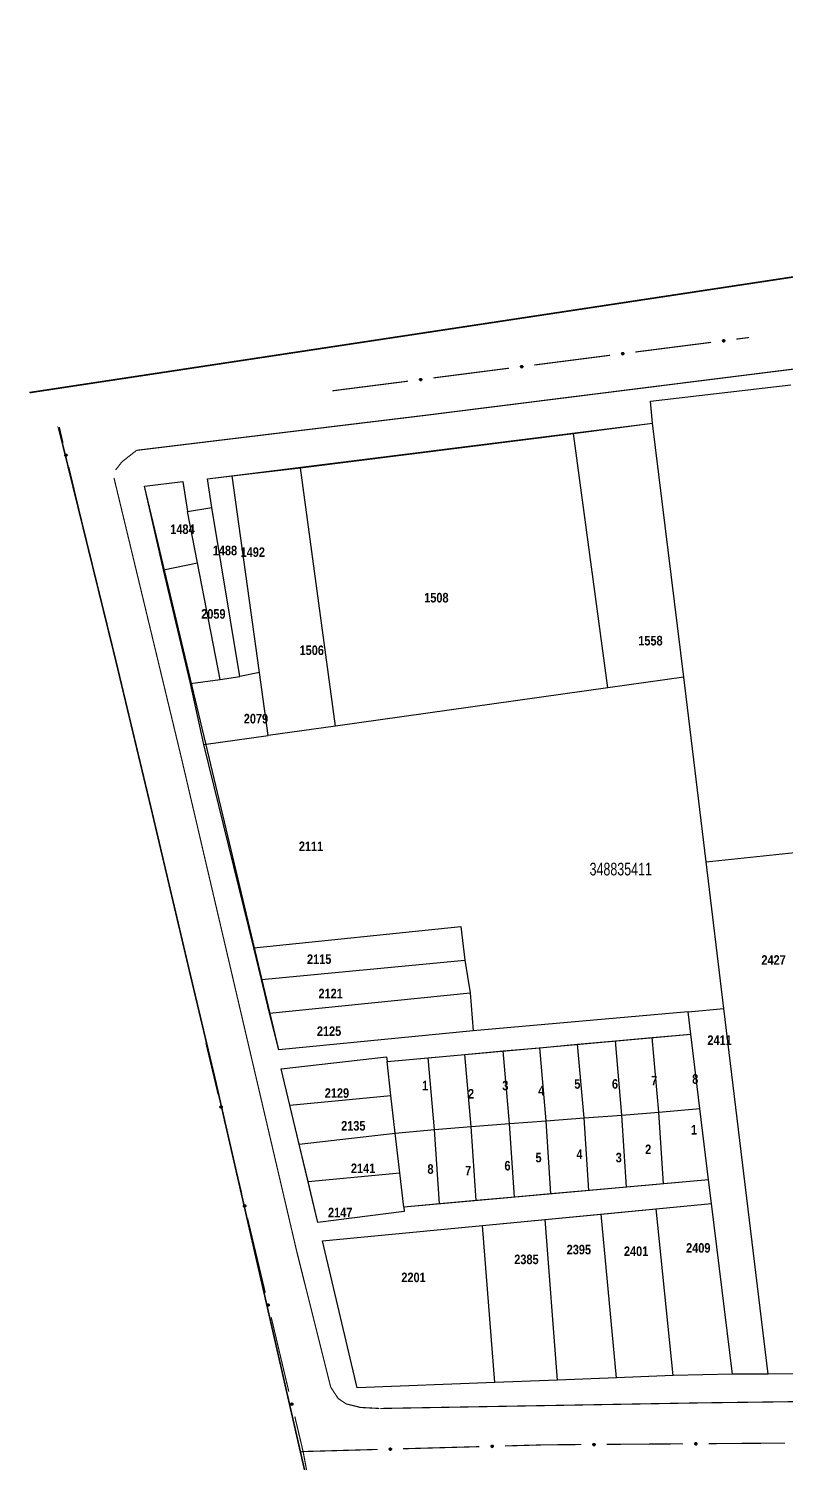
# Model space of a CAD drawing. Extents: x 201676 to 203188, y 4837754 to 4839005.
# Drawn here: x 201676.4 to 201795.4, y 4838773.1 to 4838998.5 of the extents above; entities that cross this region are included whole.
import ezdxf
from ezdxf.enums import TextEntityAlignment as Align

# ---------------------------------------------------------------- set-up
doc = ezdxf.new("R2010")
doc.units = 0
doc.header["$LTSCALE"] = 1.5
doc.header["$MEASUREMENT"] = 0
for name, color, linetype in [('CD-MALHA-LOTES', 40, 'CONTINUOUS'), ('CD_TXT_QUADRA', 7, 'CONTINUOUS'), ('LM-LIM-SETOR-FISCAL', 7, 'CONTINUOUS'), ('RU-QUADRAS', 210, 'CONTINUOUS'), ('SV-EIXO-RUA-PAV', 20, 'CONTINUOUS'), ('SV-RUA-PAVIM-S-GUIA-C-GUIA', 7, 'CONTINUOUS'), ('Th_NmrPort', 7, 'CONTINUOUS')]:
    doc.layers.add(name, color=color, linetype=linetype)
doc.styles.add('ARIAL', font='ARIAL.TTF')
doc.styles.get("Standard").update_dxf_attribs({"font": 'swisscbo.ttf'})
doc.linetypes.add('Limite', pattern='A,20,-3,[130,ltypeshp.shx,S=6.35,R=0,X=0,Y=0],-3,20', length=46)

msp = doc.modelspace()

# ---------------------------------------------------------------- linework, layer by layer
at = {"layer": 'CD-MALHA-LOTES', "linetype": 'Continuous', "flags": 128}
for points in [[(201774.03, 4838940.01), (201796.09, 4838942.58)], [(201774.37, 4838936.53), (201774.03, 4838940.01)], [(201719.06, 4838929.53), (201761.95, 4838934.91)], [(201761.95, 4838934.91), (201774.37, 4838936.53)], [(201767.31, 4838894.94), (201761.95, 4838934.91)], [(201779.25, 4838896.62), (201774.37, 4838936.53)], [(201704.46, 4838927.82), (201708.34, 4838928.27)], [(201708.34, 4838928.27), (201719.06, 4838929.53)], [(201712.62, 4838897.34), (201708.34, 4838928.27)], [(201724.54, 4838888.93), (201719.06, 4838929.53)], [(201694.53, 4838926.66), (201700.55, 4838927.37)], [(201697.52, 4838913.48), (201694.53, 4838926.66)], [(201700.55, 4838927.37), (201701.32, 4838922.65)], [(201705.11, 4838923.28), (201704.46, 4838927.82)], [(201701.32, 4838922.65), (201705.11, 4838923.28)], [(201702.88, 4838914.61), (201701.32, 4838922.65)], [(201709.54, 4838896.72), (201705.11, 4838923.28)], [(201697.52, 4838913.48), (201702.88, 4838914.61)], [(201706.43, 4838896.25), (201702.88, 4838914.61)], [(201701.79, 4838895.61), (201697.52, 4838913.48)], [(201706.43, 4838896.25), (201709.54, 4838896.72)], [(201712.62, 4838897.34), (201709.54, 4838896.72)], [(201713.99, 4838887.45), (201712.62, 4838897.34)], [(201779.25, 4838896.62), (201767.31, 4838894.94)], [(201782.79, 4838867.59), (201779.25, 4838896.62)], [(201701.79, 4838895.61), (201706.43, 4838896.25)], [(201703.85, 4838886.03), (201701.79, 4838895.61)], [(201767.31, 4838894.94), (201724.54, 4838888.93)], [(201724.54, 4838888.93), (201713.99, 4838887.45)], [(201703.85, 4838886.03), (201713.99, 4838887.45)], [(201711.71, 4838854.11), (201703.85, 4838886.03)], [(201782.79, 4838867.59), (201798.68, 4838869.28)], [(201785.58, 4838844.58), (201782.79, 4838867.59)], [(201711.71, 4838854.11), (201744.25, 4838857.45)], [(201744.25, 4838857.45), (201744.86, 4838852.13)], [(201712.94, 4838849.12), (201711.71, 4838854.11)], [(201712.94, 4838849.12), (201744.86, 4838852.13)], [(201744.86, 4838852.13), (201745.7, 4838847.02)], [(201714.2, 4838843.81), (201712.94, 4838849.12)], [(201714.2, 4838843.81), (201745.7, 4838847.02)], [(201745.7, 4838847.02), (201746.18, 4838841.04)], [(201715.67, 4838838.05), (201714.2, 4838843.81)], [(201779.95, 4838844.05), (201746.18, 4838841.04)], [(201779.95, 4838844.05), (201785.58, 4838844.58)], [(201780.37, 4838840.54), (201779.95, 4838844.05)], [(201792.53, 4838787.11), (201785.58, 4838844.58)], [(201746.18, 4838841.04), (201715.67, 4838838.05)], [(201774.32, 4838839.99), (201780.37, 4838840.54)], [(201781.8, 4838828.83), (201780.37, 4838840.54)], [(201750.9, 4838837.88), (201756.64, 4838838.4)], [(201756.64, 4838838.4), (201762.59, 4838838.94)], [(201757.64, 4838826.9), (201756.64, 4838838.4)], [(201762.59, 4838838.94), (201768.52, 4838839.47)], [(201763.6, 4838827.36), (201762.59, 4838838.94)], [(201768.52, 4838839.47), (201774.32, 4838839.99)], [(201769.53, 4838827.81), (201768.52, 4838839.47)], [(201775.34, 4838828.25), (201774.32, 4838839.99)], [(201716.04, 4838835.1), (201732.56, 4838836.96)], [(201732.56, 4838836.96), (201732.65, 4838836.24)], [(201732.65, 4838836.24), (201739.13, 4838836.82)], [(201733.27, 4838830.87), (201732.65, 4838836.24)], [(201739.13, 4838836.82), (201744.89, 4838837.34)], [(201740.11, 4838825.56), (201739.13, 4838836.82)], [(201744.89, 4838837.34), (201750.9, 4838837.88)], [(201745.88, 4838826), (201744.89, 4838837.34)], [(201751.9, 4838826.46), (201750.9, 4838837.88)], [(201717.4, 4838829.38), (201716.04, 4838835.1)], [(201717.4, 4838829.38), (201733.27, 4838830.87)], [(201718.86, 4838823.26), (201717.4, 4838829.38)], [(201733.95, 4838824.95), (201733.27, 4838830.87)], [(201751.9, 4838826.46), (201757.64, 4838826.9)], [(201757.64, 4838826.9), (201763.6, 4838827.36)], [(201758.39, 4838815.41), (201757.64, 4838826.9)], [(201763.6, 4838827.36), (201769.53, 4838827.81)], [(201764.34, 4838815.94), (201763.6, 4838827.36)], [(201769.53, 4838827.81), (201775.34, 4838828.25)], [(201770.28, 4838816.47), (201769.53, 4838827.81)], [(201775.34, 4838828.25), (201781.8, 4838828.83)], [(201776.08, 4838816.98), (201775.34, 4838828.25)], [(201783.17, 4838817.62), (201781.8, 4838828.83)], [(201718.86, 4838823.26), (201733.95, 4838824.95)], [(201733.95, 4838824.95), (201740.11, 4838825.56)], [(201734.67, 4838818.71), (201733.95, 4838824.95)], [(201740.11, 4838825.56), (201745.88, 4838826)], [(201740.87, 4838813.84), (201740.11, 4838825.56)], [(201745.88, 4838826), (201751.9, 4838826.46)], [(201746.64, 4838814.36), (201745.88, 4838826)], [(201752.66, 4838814.89), (201751.9, 4838826.46)], [(201720.26, 4838817.39), (201718.86, 4838823.26)], [(201720.26, 4838817.39), (201734.67, 4838818.71)], [(201735.28, 4838813.35), (201734.67, 4838818.71)], [(201721.79, 4838810.93), (201720.26, 4838817.39)], [(201758.39, 4838815.41), (201752.66, 4838814.89)], [(201764.34, 4838815.94), (201758.39, 4838815.41)], [(201770.28, 4838816.47), (201764.34, 4838815.94)], [(201776.08, 4838816.98), (201770.28, 4838816.47)], [(201783.17, 4838817.62), (201776.08, 4838816.98)], [(201783.62, 4838813.92), (201783.17, 4838817.62)], [(201740.87, 4838813.84), (201735.28, 4838813.35)], [(201735.28, 4838813.35), (201735.36, 4838812.65)], [(201746.64, 4838814.36), (201740.87, 4838813.84)], [(201752.66, 4838814.89), (201746.64, 4838814.36)], [(201774.93, 4838813.09), (201783.62, 4838813.92)], [(201786.9, 4838787.07), (201783.62, 4838813.92)], [(201735.36, 4838812.65), (201721.79, 4838810.93)], [(201747.67, 4838810.47), (201757.47, 4838811.41)], [(201757.47, 4838811.41), (201766.31, 4838812.26)], [(201759.41, 4838786.17), (201757.47, 4838811.41)], [(201766.31, 4838812.26), (201774.93, 4838813.09)], [(201768.71, 4838786.53), (201766.31, 4838812.26)], [(201777.61, 4838786.88), (201774.93, 4838813.09)], [(201722.49, 4838808.02), (201747.67, 4838810.47)], [(201749.56, 4838785.79), (201747.67, 4838810.47)], [(201727.98, 4838784.95), (201722.49, 4838808.02)], [(201759.41, 4838786.17), (201749.56, 4838785.79)], [(201768.71, 4838786.53), (201759.41, 4838786.17)], [(201777.61, 4838786.88), (201768.71, 4838786.53)], [(201786.9, 4838787.07), (201777.61, 4838786.88)], [(201792.53, 4838787.11), (201786.9, 4838787.07)], [(201808.39, 4838787.24), (201792.53, 4838787.11)], [(201749.56, 4838785.79), (201727.98, 4838784.95)]]:
    msp.add_lwpolyline(points, dxfattribs=at)
at = {"layer": 'LM-LIM-SETOR-FISCAL', "linetype": 'Limite', "ltscale": 0.1}
msp.add_lwpolyline([(202318.07, 4838998.42, 0.25, 0.25, 0), (202068.75, 4838992.29, 0.25, 0.25, 0), (201844.6, 4838966.82, 0.25, 0.25, 0), (201676.49, 4838941.35, 0, 0, 0), (201681.03, 4838935.91, 0.25, 0.25, 0), (201689.97, 4838899.54, 0.25, 0.25, 0), (201695.64, 4838875.82, 0.25, 0.25, 0), (201701.83, 4838849.53, 0.25, 0.25, 0), (201705.72, 4838833.17, 0.25, 0.25, 0), (201725.64, 4838746.02, 0.25, 0.25, 0), (201739.56, 4838683.09, 0.25, 0.25, 0), (201748.1, 4838649.87, 0.25, 0.25, 0), (201789.28, 4838468.11, 0.25, 0.25, 0)], format="xyseb", dxfattribs=at)
at = {"layer": 'RU-QUADRAS', "linetype": 'Continuous'}
msp.add_lwpolyline([(201808.39, 4838787.24), (201792.53, 4838787.11), (201786.9, 4838787.07), (201777.61, 4838786.88), (201768.71, 4838786.53), (201759.41, 4838786.17), (201749.56, 4838785.79), (201727.98, 4838784.95), (201722.49, 4838808.02), (201747.67, 4838810.47), (201783.62, 4838813.92), (201783.17, 4838817.62), (201735.28, 4838813.35), (201735.36, 4838812.65), (201721.79, 4838810.93), (201716.04, 4838835.1), (201732.56, 4838836.96), (201732.65, 4838836.24), (201780.37, 4838840.54), (201779.95, 4838844.05), (201746.18, 4838841.04), (201715.67, 4838838.05), (201694.53, 4838926.66), (201700.55, 4838927.37), (201701.32, 4838922.65), (201705.11, 4838923.28), (201704.46, 4838927.82), (201774.37, 4838936.53), (201774.03, 4838940.01), (201796.09, 4838942.58)], dxfattribs=at)
at = {"layer": 'SV-EIXO-RUA-PAV', "const_width": 0.18}
for points in [[(201771.66, 4838947.73), (201783.56, 4838949.25)], [(201787.53, 4838949.76), (201789.51, 4838950.01)], [(201789.51, 4838950.01), (201789.53, 4838950.02)], [(201755.79, 4838945.69), (201767.69, 4838947.22)], [(201739.92, 4838943.66), (201751.82, 4838945.19)], [(201724.05, 4838941.63), (201735.95, 4838943.15)], [(201681.29, 4838935.41), (201681.17, 4838935.93)], [(201681.75, 4838933.47), (201681.29, 4838935.41)], [(201685.46, 4838917.9), (201682.68, 4838929.58)], [(201704.27, 4838838.81), (201704.19, 4838839.18)], [(201706.12, 4838831.03), (201704.27, 4838838.81)], [(201709.83, 4838815.47), (201707.05, 4838827.14)], [(201713.53, 4838799.9), (201710.75, 4838811.57)], [(201717.23, 4838784.33), (201714.46, 4838796.01)], [(201719.47, 4838774.93), (201718.16, 4838780.44)], [(201719.18, 4838774.91), (201719.47, 4838774.93)], [(201719.47, 4838774.93), (201731.17, 4838775.26)], [(201719.53, 4838774.6), (201719.47, 4838774.93)], [(201735.17, 4838775.37), (201747.17, 4838775.7)], [(201751.16, 4838775.81), (201756.16, 4838775.95)], [(201756.16, 4838775.95), (201757.11, 4838775.98)], [(201757.11, 4838775.98), (201763.16, 4838776.03)], [(201767.16, 4838776.06), (201779.16, 4838776.14)], [(201783.16, 4838776.17), (201795.16, 4838776.26)], [(201720.63, 4838768.7), (201719.53, 4838774.6)]]:
    msp.add_lwpolyline(points, dxfattribs=at)
at = {"layer": 'SV-EIXO-RUA-PAV'}
for points in [[(201785.39, 4838949.6), (201785.42, 4838949.64), (201785.45, 4838949.66), (201785.49, 4838949.68), (201785.52, 4838949.68), (201785.56, 4838949.69), (201785.59, 4838949.68), (201785.63, 4838949.66), (201785.67, 4838949.63), (201785.7, 4838949.6), (201785.71, 4838949.57), (201785.72, 4838949.53), (201785.72, 4838949.5), (201785.71, 4838949.46), (201785.7, 4838949.42), (201785.67, 4838949.38), (201785.63, 4838949.35), (201785.6, 4838949.34), (201785.56, 4838949.33), (201785.53, 4838949.33), (201785.49, 4838949.34), (201785.45, 4838949.35), (201785.42, 4838949.39), (201785.39, 4838949.42), (201785.38, 4838949.45), (201785.37, 4838949.49), (201785.37, 4838949.52), (201785.37, 4838949.56), (201785.39, 4838949.6)], [(201769.52, 4838947.56), (201769.55, 4838947.6), (201769.58, 4838947.63), (201769.62, 4838947.65), (201769.65, 4838947.65), (201769.69, 4838947.65), (201769.72, 4838947.65), (201769.76, 4838947.63), (201769.8, 4838947.6), (201769.82, 4838947.57), (201769.84, 4838947.53), (201769.85, 4838947.5), (201769.85, 4838947.46), (201769.84, 4838947.43), (201769.83, 4838947.39), (201769.8, 4838947.35), (201769.76, 4838947.32), (201769.73, 4838947.31), (201769.69, 4838947.3), (201769.66, 4838947.3), (201769.62, 4838947.31), (201769.58, 4838947.32), (201769.55, 4838947.35), (201769.52, 4838947.38), (201769.5, 4838947.42), (201769.5, 4838947.45), (201769.5, 4838947.49), (201769.5, 4838947.52), (201769.52, 4838947.56)], [(201753.65, 4838945.53), (201753.68, 4838945.57), (201753.71, 4838945.6), (201753.75, 4838945.61), (201753.78, 4838945.62), (201753.81, 4838945.62), (201753.85, 4838945.61), (201753.89, 4838945.6), (201753.93, 4838945.57), (201753.95, 4838945.53), (201753.97, 4838945.5), (201753.98, 4838945.46), (201753.98, 4838945.43), (201753.97, 4838945.39), (201753.96, 4838945.35), (201753.93, 4838945.32), (201753.89, 4838945.29), (201753.86, 4838945.28), (201753.82, 4838945.27), (201753.79, 4838945.27), (201753.75, 4838945.27), (201753.71, 4838945.29), (201753.68, 4838945.32), (201753.65, 4838945.35), (201753.63, 4838945.39), (201753.63, 4838945.42), (201753.63, 4838945.46), (201753.63, 4838945.49), (201753.65, 4838945.53)], [(201737.78, 4838943.5), (201737.81, 4838943.54), (201737.84, 4838943.56), (201737.88, 4838943.58), (201737.91, 4838943.59), (201737.94, 4838943.59), (201737.98, 4838943.58), (201738.02, 4838943.56), (201738.06, 4838943.54), (201738.08, 4838943.5), (201738.1, 4838943.47), (201738.11, 4838943.43), (201738.11, 4838943.4), (201738.1, 4838943.36), (201738.09, 4838943.32), (201738.06, 4838943.28), (201738.02, 4838943.26), (201737.99, 4838943.24), (201737.95, 4838943.24), (201737.92, 4838943.23), (201737.88, 4838943.24), (201737.84, 4838943.26), (201737.81, 4838943.29), (201737.78, 4838943.32), (201737.76, 4838943.35), (201737.76, 4838943.39), (201737.76, 4838943.42), (201737.76, 4838943.46), (201737.78, 4838943.5)], [(201682.14, 4838931.36), (201682.1, 4838931.38), (201682.07, 4838931.41), (201682.05, 4838931.44), (201682.04, 4838931.48), (201682.04, 4838931.51), (201682.04, 4838931.55), (201682.05, 4838931.59), (201682.08, 4838931.63), (201682.11, 4838931.66), (201682.14, 4838931.68), (201682.17, 4838931.69), (201682.21, 4838931.7), (201682.24, 4838931.69), (201682.29, 4838931.68), (201682.33, 4838931.65), (201682.36, 4838931.62), (201682.37, 4838931.59), (201682.39, 4838931.56), (201682.39, 4838931.52), (201682.39, 4838931.49), (201682.38, 4838931.45), (201682.35, 4838931.4), (201682.32, 4838931.37), (201682.29, 4838931.36), (201682.25, 4838931.35), (201682.22, 4838931.34), (201682.18, 4838931.34), (201682.14, 4838931.36)], [(201706.51, 4838828.92), (201706.47, 4838828.95), (201706.44, 4838828.98), (201706.42, 4838829.01), (201706.41, 4838829.04), (201706.41, 4838829.08), (201706.41, 4838829.11), (201706.42, 4838829.15), (201706.45, 4838829.19), (201706.48, 4838829.22), (201706.51, 4838829.24), (201706.54, 4838829.26), (201706.58, 4838829.26), (201706.61, 4838829.26), (201706.65, 4838829.24), (201706.7, 4838829.22), (201706.73, 4838829.19), (201706.74, 4838829.16), (201706.76, 4838829.12), (201706.76, 4838829.09), (201706.76, 4838829.05), (201706.75, 4838829.01), (201706.72, 4838828.97), (201706.69, 4838828.94), (201706.66, 4838828.92), (201706.62, 4838828.91), (201706.59, 4838828.91), (201706.55, 4838828.91), (201706.51, 4838828.92)], [(201710.22, 4838813.35), (201710.17, 4838813.38), (201710.14, 4838813.41), (201710.12, 4838813.44), (201710.11, 4838813.48), (201710.11, 4838813.51), (201710.11, 4838813.55), (201710.12, 4838813.59), (201710.15, 4838813.63), (201710.18, 4838813.66), (201710.21, 4838813.68), (201710.25, 4838813.69), (201710.28, 4838813.69), (201710.32, 4838813.69), (201710.36, 4838813.68), (201710.4, 4838813.65), (201710.43, 4838813.62), (201710.45, 4838813.59), (201710.46, 4838813.56), (201710.46, 4838813.52), (201710.46, 4838813.49), (201710.45, 4838813.44), (201710.42, 4838813.4), (201710.39, 4838813.37), (201710.36, 4838813.36), (201710.33, 4838813.35), (201710.29, 4838813.34), (201710.26, 4838813.34), (201710.22, 4838813.35)], [(201713.92, 4838797.79), (201713.88, 4838797.81), (201713.85, 4838797.84), (201713.83, 4838797.88), (201713.82, 4838797.91), (201713.81, 4838797.94), (201713.82, 4838797.98), (201713.83, 4838798.02), (201713.85, 4838798.06), (201713.88, 4838798.09), (201713.92, 4838798.11), (201713.95, 4838798.12), (201713.98, 4838798.13), (201714.02, 4838798.12), (201714.06, 4838798.11), (201714.1, 4838798.09), (201714.13, 4838798.06), (201714.15, 4838798.03), (201714.16, 4838797.99), (201714.17, 4838797.96), (201714.16, 4838797.92), (201714.15, 4838797.88), (201714.13, 4838797.84), (201714.1, 4838797.81), (201714.06, 4838797.79), (201714.03, 4838797.78), (201714, 4838797.77), (201713.96, 4838797.77), (201713.92, 4838797.79)], [(201717.62, 4838782.22), (201717.58, 4838782.25), (201717.55, 4838782.28), (201717.53, 4838782.31), (201717.52, 4838782.34), (201717.52, 4838782.38), (201717.52, 4838782.42), (201717.53, 4838782.46), (201717.55, 4838782.5), (201717.59, 4838782.53), (201717.62, 4838782.55), (201717.65, 4838782.56), (201717.69, 4838782.56), (201717.72, 4838782.56), (201717.76, 4838782.55), (201717.81, 4838782.52), (201717.84, 4838782.49), (201717.85, 4838782.46), (201717.86, 4838782.43), (201717.87, 4838782.39), (201717.87, 4838782.35), (201717.85, 4838782.31), (201717.83, 4838782.27), (201717.8, 4838782.24), (201717.77, 4838782.22), (201717.73, 4838782.21), (201717.7, 4838782.21), (201717.66, 4838782.21), (201717.62, 4838782.22)], [(201733.03, 4838775.42), (201733.06, 4838775.45), (201733.09, 4838775.48), (201733.13, 4838775.49), (201733.16, 4838775.49), (201733.2, 4838775.49), (201733.23, 4838775.48), (201733.27, 4838775.46), (201733.31, 4838775.43), (201733.33, 4838775.39), (201733.34, 4838775.36), (201733.35, 4838775.32), (201733.34, 4838775.29), (201733.33, 4838775.25), (201733.31, 4838775.21), (201733.28, 4838775.18), (201733.24, 4838775.15), (201733.21, 4838775.14), (201733.17, 4838775.14), (201733.14, 4838775.14), (201733.1, 4838775.15), (201733.07, 4838775.17), (201733.03, 4838775.21), (201733.01, 4838775.24), (201733, 4838775.28), (201732.99, 4838775.31), (201732.99, 4838775.35), (201733, 4838775.38), (201733.03, 4838775.42)], [(201749.02, 4838775.86), (201749.05, 4838775.9), (201749.09, 4838775.92), (201749.12, 4838775.94), (201749.16, 4838775.94), (201749.19, 4838775.94), (201749.23, 4838775.93), (201749.26, 4838775.91), (201749.3, 4838775.87), (201749.32, 4838775.84), (201749.34, 4838775.8), (201749.34, 4838775.77), (201749.34, 4838775.73), (201749.33, 4838775.7), (201749.31, 4838775.66), (201749.27, 4838775.62), (201749.24, 4838775.6), (201749.2, 4838775.59), (201749.17, 4838775.59), (201749.13, 4838775.59), (201749.1, 4838775.6), (201749.06, 4838775.62), (201749.02, 4838775.65), (201749, 4838775.69), (201748.99, 4838775.72), (201748.99, 4838775.76), (201748.99, 4838775.79), (201749, 4838775.83), (201749.02, 4838775.86)], [(201765.02, 4838776.15), (201765.05, 4838776.18), (201765.09, 4838776.21), (201765.12, 4838776.22), (201765.16, 4838776.22), (201765.19, 4838776.22), (201765.23, 4838776.21), (201765.26, 4838776.19), (201765.3, 4838776.15), (201765.32, 4838776.11), (201765.33, 4838776.08), (201765.34, 4838776.04), (201765.33, 4838776.01), (201765.32, 4838775.97), (201765.3, 4838775.94), (201765.27, 4838775.9), (201765.23, 4838775.88), (201765.2, 4838775.87), (201765.16, 4838775.87), (201765.12, 4838775.87), (201765.09, 4838775.88), (201765.05, 4838775.9), (201765.02, 4838775.94), (201765, 4838775.97), (201764.99, 4838776.01), (201764.98, 4838776.04), (201764.99, 4838776.08), (201765, 4838776.11), (201765.02, 4838776.15)], [(201781.02, 4838776.27), (201781.05, 4838776.3), (201781.09, 4838776.33), (201781.12, 4838776.34), (201781.16, 4838776.34), (201781.19, 4838776.34), (201781.23, 4838776.33), (201781.26, 4838776.31), (201781.3, 4838776.27), (201781.32, 4838776.23), (201781.33, 4838776.2), (201781.34, 4838776.16), (201781.33, 4838776.13), (201781.32, 4838776.09), (201781.3, 4838776.06), (201781.27, 4838776.02), (201781.23, 4838776), (201781.2, 4838775.99), (201781.16, 4838775.99), (201781.12, 4838775.99), (201781.09, 4838776), (201781.05, 4838776.02), (201781.02, 4838776.06), (201781, 4838776.09), (201780.99, 4838776.13), (201780.98, 4838776.16), (201780.99, 4838776.2), (201780.99, 4838776.23), (201781.02, 4838776.27)]]:
    msp.add_lwpolyline(points, close=True, dxfattribs=at)
for points in [[(201785.37, 4838949.56), (201785.67, 4838949.63)], [(201785.37, 4838949.54), (201785.68, 4838949.62)], [(201785.37, 4838949.52), (201785.7, 4838949.6)], [(201785.37, 4838949.51), (201785.7, 4838949.58)], [(201785.37, 4838949.49), (201785.71, 4838949.57)], [(201785.37, 4838949.47), (201785.71, 4838949.54)], [(201785.38, 4838949.58), (201785.65, 4838949.65)], [(201785.38, 4838949.45), (201785.72, 4838949.53)], [(201785.39, 4838949.6), (201785.63, 4838949.66)], [(201785.39, 4838949.43), (201785.72, 4838949.51)], [(201785.39, 4838949.42), (201785.72, 4838949.5)], [(201785.41, 4838949.62), (201785.6, 4838949.67)], [(201785.41, 4838949.4), (201785.71, 4838949.48)], [(201785.42, 4838949.64), (201785.59, 4838949.68)], [(201785.42, 4838949.39), (201785.71, 4838949.46)], [(201785.44, 4838949.65), (201785.56, 4838949.68)], [(201785.44, 4838949.37), (201785.7, 4838949.44)], [(201785.45, 4838949.66), (201785.56, 4838949.69)], [(201785.45, 4838949.35), (201785.7, 4838949.42)], [(201785.48, 4838949.35), (201785.67, 4838949.4)], [(201785.49, 4838949.34), (201785.67, 4838949.38)], [(201785.52, 4838949.34), (201785.64, 4838949.37)], [(201785.53, 4838949.33), (201785.63, 4838949.35)], [(201769.5, 4838947.52), (201769.8, 4838947.6)], [(201769.5, 4838947.51), (201769.81, 4838947.58)], [(201769.5, 4838947.49), (201769.82, 4838947.57)], [(201769.5, 4838947.47), (201769.83, 4838947.55)], [(201769.5, 4838947.45), (201769.84, 4838947.53)], [(201769.5, 4838947.44), (201769.84, 4838947.51)], [(201769.5, 4838947.42), (201769.85, 4838947.5)], [(201769.51, 4838947.54), (201769.78, 4838947.61)], [(201769.52, 4838947.56), (201769.76, 4838947.63)], [(201769.52, 4838947.4), (201769.85, 4838947.48)], [(201769.52, 4838947.38), (201769.85, 4838947.46)], [(201769.54, 4838947.58), (201769.73, 4838947.64)], [(201769.54, 4838947.37), (201769.84, 4838947.44)], [(201769.55, 4838947.6), (201769.72, 4838947.65)], [(201769.55, 4838947.35), (201769.84, 4838947.43)], [(201769.57, 4838947.62), (201769.69, 4838947.65)], [(201769.57, 4838947.34), (201769.83, 4838947.41)], [(201769.58, 4838947.63), (201769.69, 4838947.65)], [(201769.58, 4838947.32), (201769.83, 4838947.39)], [(201769.61, 4838947.32), (201769.8, 4838947.37)], [(201769.62, 4838947.31), (201769.8, 4838947.35)], [(201769.65, 4838947.3), (201769.77, 4838947.33)], [(201769.66, 4838947.3), (201769.76, 4838947.32)], [(201753.63, 4838945.49), (201753.93, 4838945.57)], [(201753.63, 4838945.47), (201753.94, 4838945.55)], [(201753.63, 4838945.46), (201753.95, 4838945.53)], [(201753.63, 4838945.44), (201753.96, 4838945.52)], [(201753.63, 4838945.42), (201753.97, 4838945.5)], [(201753.63, 4838945.4), (201753.97, 4838945.48)], [(201753.63, 4838945.39), (201753.98, 4838945.46)], [(201753.64, 4838945.51), (201753.91, 4838945.58)], [(201753.65, 4838945.53), (201753.89, 4838945.6)], [(201753.65, 4838945.37), (201753.98, 4838945.45)], [(201753.65, 4838945.35), (201753.98, 4838945.43)], [(201753.66, 4838945.34), (201753.97, 4838945.41)], [(201753.67, 4838945.55), (201753.86, 4838945.6)], [(201753.68, 4838945.57), (201753.85, 4838945.61)], [(201753.68, 4838945.32), (201753.97, 4838945.39)], [(201753.7, 4838945.59), (201753.82, 4838945.61)], [(201753.7, 4838945.31), (201753.96, 4838945.37)], [(201753.71, 4838945.6), (201753.81, 4838945.62)], [(201753.71, 4838945.29), (201753.96, 4838945.35)], [(201753.74, 4838945.28), (201753.93, 4838945.33)], [(201753.75, 4838945.27), (201753.93, 4838945.32)], [(201753.77, 4838945.27), (201753.9, 4838945.3)], [(201753.79, 4838945.27), (201753.89, 4838945.29)], [(201737.76, 4838943.46), (201738.06, 4838943.54)], [(201737.76, 4838943.44), (201738.07, 4838943.52)], [(201737.76, 4838943.42), (201738.08, 4838943.5)], [(201737.76, 4838943.41), (201738.09, 4838943.48)], [(201737.76, 4838943.39), (201738.1, 4838943.47)], [(201737.76, 4838943.37), (201738.1, 4838943.45)], [(201737.76, 4838943.35), (201738.11, 4838943.43)], [(201737.77, 4838943.48), (201738.04, 4838943.55)], [(201737.77, 4838943.34), (201738.11, 4838943.41)], [(201737.78, 4838943.5), (201738.02, 4838943.56)], [(201737.78, 4838943.32), (201738.11, 4838943.4)], [(201737.79, 4838943.3), (201738.1, 4838943.38)], [(201737.8, 4838943.52), (201737.99, 4838943.57)], [(201737.81, 4838943.54), (201737.98, 4838943.58)], [(201737.81, 4838943.29), (201738.1, 4838943.36)], [(201737.83, 4838943.55), (201737.95, 4838943.58)], [(201737.83, 4838943.27), (201738.09, 4838943.34)], [(201737.84, 4838943.56), (201737.94, 4838943.59)], [(201737.84, 4838943.26), (201738.09, 4838943.32)], [(201737.87, 4838943.25), (201738.06, 4838943.3)], [(201737.88, 4838943.24), (201738.06, 4838943.28)], [(201737.9, 4838943.24), (201738.03, 4838943.27)], [(201737.92, 4838943.23), (201738.02, 4838943.26)], [(201682.1, 4838931.38), (201682.04, 4838931.55)], [(201682.08, 4838931.4), (201682.04, 4838931.52)], [(201682.07, 4838931.41), (201682.04, 4838931.51)], [(201682.14, 4838931.36), (201682.05, 4838931.59)], [(201682.12, 4838931.37), (201682.05, 4838931.56)], [(201682.16, 4838931.35), (201682.07, 4838931.61)], [(201682.18, 4838931.34), (201682.08, 4838931.63)], [(201682.2, 4838931.35), (201682.09, 4838931.64)], [(201682.22, 4838931.34), (201682.11, 4838931.66)], [(201682.24, 4838931.35), (201682.12, 4838931.66)], [(201682.25, 4838931.35), (201682.14, 4838931.68)], [(201682.27, 4838931.35), (201682.16, 4838931.68)], [(201682.29, 4838931.36), (201682.17, 4838931.69)], [(201682.3, 4838931.37), (201682.19, 4838931.69)], [(201682.32, 4838931.37), (201682.21, 4838931.7)], [(201682.34, 4838931.39), (201682.23, 4838931.69)], [(201682.35, 4838931.4), (201682.24, 4838931.69)], [(201682.36, 4838931.43), (201682.27, 4838931.68)], [(201682.38, 4838931.45), (201682.29, 4838931.68)], [(201682.38, 4838931.47), (201682.31, 4838931.66)], [(201682.39, 4838931.49), (201682.33, 4838931.65)], [(201682.39, 4838931.51), (201682.34, 4838931.63)], [(201682.39, 4838931.52), (201682.36, 4838931.62)], [(201706.47, 4838828.95), (201706.41, 4838829.11)], [(201706.45, 4838828.96), (201706.41, 4838829.09)], [(201706.44, 4838828.98), (201706.41, 4838829.08)], [(201706.51, 4838828.92), (201706.42, 4838829.15)], [(201706.49, 4838828.93), (201706.42, 4838829.12)], [(201706.53, 4838828.91), (201706.44, 4838829.17)], [(201706.55, 4838828.91), (201706.45, 4838829.19)], [(201706.57, 4838828.91), (201706.46, 4838829.2)], [(201706.59, 4838828.91), (201706.48, 4838829.22)], [(201706.6, 4838828.91), (201706.49, 4838829.23)], [(201706.62, 4838828.91), (201706.51, 4838829.24)], [(201706.64, 4838828.92), (201706.53, 4838829.25)], [(201706.66, 4838828.92), (201706.54, 4838829.26)], [(201706.67, 4838828.93), (201706.56, 4838829.25)], [(201706.69, 4838828.94), (201706.58, 4838829.26)], [(201706.71, 4838828.96), (201706.6, 4838829.25)], [(201706.72, 4838828.97), (201706.61, 4838829.26)], [(201706.73, 4838828.99), (201706.64, 4838829.25)], [(201706.75, 4838829.01), (201706.65, 4838829.24)], [(201706.75, 4838829.04), (201706.68, 4838829.22)], [(201706.76, 4838829.05), (201706.7, 4838829.22)], [(201706.76, 4838829.07), (201706.71, 4838829.2)], [(201706.76, 4838829.09), (201706.73, 4838829.19)], [(201710.17, 4838813.38), (201710.11, 4838813.55)], [(201710.16, 4838813.4), (201710.11, 4838813.52)], [(201710.14, 4838813.41), (201710.11, 4838813.51)], [(201710.22, 4838813.35), (201710.12, 4838813.59)], [(201710.19, 4838813.37), (201710.12, 4838813.56)], [(201710.24, 4838813.35), (201710.14, 4838813.6)], [(201710.26, 4838813.34), (201710.15, 4838813.63)], [(201710.27, 4838813.34), (201710.17, 4838813.64)], [(201710.29, 4838813.34), (201710.18, 4838813.66)], [(201710.31, 4838813.35), (201710.2, 4838813.66)], [(201710.33, 4838813.35), (201710.21, 4838813.68)], [(201710.34, 4838813.35), (201710.23, 4838813.68)], [(201710.36, 4838813.36), (201710.25, 4838813.69)], [(201710.38, 4838813.37), (201710.26, 4838813.69)], [(201710.39, 4838813.37), (201710.28, 4838813.69)], [(201710.41, 4838813.39), (201710.3, 4838813.69)], [(201710.42, 4838813.4), (201710.32, 4838813.69)], [(201710.43, 4838813.43), (201710.34, 4838813.68)], [(201710.45, 4838813.44), (201710.36, 4838813.68)], [(201710.45, 4838813.47), (201710.38, 4838813.66)], [(201710.46, 4838813.49), (201710.4, 4838813.65)], [(201710.46, 4838813.51), (201710.42, 4838813.63)], [(201710.46, 4838813.52), (201710.43, 4838813.62)], [(201713.85, 4838797.84), (201713.81, 4838797.94)], [(201713.9, 4838797.8), (201713.82, 4838797.99)], [(201713.88, 4838797.81), (201713.82, 4838797.98)], [(201713.86, 4838797.83), (201713.82, 4838797.95)], [(201713.92, 4838797.79), (201713.83, 4838798.02)], [(201713.94, 4838797.78), (201713.84, 4838798.04)], [(201713.96, 4838797.77), (201713.85, 4838798.06)], [(201713.98, 4838797.78), (201713.87, 4838798.07)], [(201714, 4838797.77), (201713.88, 4838798.09)], [(201714.01, 4838797.78), (201713.9, 4838798.1)], [(201714.03, 4838797.78), (201713.92, 4838798.11)], [(201714.05, 4838797.79), (201713.94, 4838798.12)], [(201714.06, 4838797.79), (201713.95, 4838798.12)], [(201714.08, 4838797.8), (201713.97, 4838798.12)], [(201714.1, 4838797.81), (201713.98, 4838798.13)], [(201714.11, 4838797.83), (201714, 4838798.12)], [(201714.13, 4838797.84), (201714.02, 4838798.12)], [(201714.14, 4838797.86), (201714.04, 4838798.12)], [(201714.15, 4838797.88), (201714.06, 4838798.11)], [(201714.15, 4838797.9), (201714.08, 4838798.09)], [(201714.16, 4838797.92), (201714.1, 4838798.09)], [(201714.16, 4838797.94), (201714.12, 4838798.07)], [(201714.17, 4838797.96), (201714.13, 4838798.06)], [(201717.58, 4838782.25), (201717.52, 4838782.42)], [(201717.56, 4838782.27), (201717.52, 4838782.39)], [(201717.55, 4838782.28), (201717.52, 4838782.38)], [(201717.62, 4838782.22), (201717.53, 4838782.46)], [(201717.6, 4838782.24), (201717.53, 4838782.43)], [(201717.64, 4838782.22), (201717.54, 4838782.47)], [(201717.66, 4838782.21), (201717.55, 4838782.5)], [(201717.68, 4838782.21), (201717.57, 4838782.51)], [(201717.7, 4838782.21), (201717.59, 4838782.53)], [(201717.71, 4838782.21), (201717.6, 4838782.53)], [(201717.73, 4838782.21), (201717.62, 4838782.55)], [(201717.75, 4838782.22), (201717.64, 4838782.55)], [(201717.77, 4838782.22), (201717.65, 4838782.56)], [(201717.78, 4838782.24), (201717.67, 4838782.56)], [(201717.8, 4838782.24), (201717.69, 4838782.56)], [(201717.81, 4838782.26), (201717.71, 4838782.56)], [(201717.83, 4838782.27), (201717.72, 4838782.56)], [(201717.84, 4838782.3), (201717.75, 4838782.55)], [(201717.85, 4838782.31), (201717.76, 4838782.55)], [(201717.86, 4838782.34), (201717.79, 4838782.53)], [(201717.87, 4838782.35), (201717.81, 4838782.52)], [(201717.87, 4838782.38), (201717.82, 4838782.5)], [(201717.87, 4838782.39), (201717.84, 4838782.49)], [(201732.99, 4838775.35), (201733.33, 4838775.39)], [(201732.99, 4838775.31), (201733.34, 4838775.36)], [(201733, 4838775.38), (201733.31, 4838775.43)], [(201733, 4838775.36), (201733.31, 4838775.41)], [(201733, 4838775.33), (201733.33, 4838775.37)], [(201733, 4838775.29), (201733.34, 4838775.33)], [(201733, 4838775.28), (201733.35, 4838775.32)], [(201733.01, 4838775.26), (201733.34, 4838775.3)], [(201733.01, 4838775.24), (201733.34, 4838775.29)], [(201733.02, 4838775.4), (201733.29, 4838775.44)], [(201733.02, 4838775.22), (201733.33, 4838775.27)], [(201733.03, 4838775.42), (201733.27, 4838775.46)], [(201733.03, 4838775.21), (201733.33, 4838775.25)], [(201733.04, 4838775.44), (201733.25, 4838775.47)], [(201733.05, 4838775.19), (201733.32, 4838775.23)], [(201733.06, 4838775.45), (201733.23, 4838775.48)], [(201733.07, 4838775.17), (201733.31, 4838775.21)], [(201733.08, 4838775.47), (201733.21, 4838775.48)], [(201733.09, 4838775.48), (201733.2, 4838775.49)], [(201733.09, 4838775.16), (201733.29, 4838775.19)], [(201733.1, 4838775.15), (201733.28, 4838775.18)], [(201733.12, 4838775.15), (201733.26, 4838775.16)], [(201733.14, 4838775.14), (201733.24, 4838775.15)], [(201748.99, 4838775.79), (201749.32, 4838775.84)], [(201748.99, 4838775.78), (201749.32, 4838775.82)], [(201748.99, 4838775.76), (201749.34, 4838775.8)], [(201748.99, 4838775.74), (201749.34, 4838775.78)], [(201748.99, 4838775.72), (201749.34, 4838775.77)], [(201749, 4838775.83), (201749.3, 4838775.87)], [(201749, 4838775.81), (201749.31, 4838775.86)], [(201749, 4838775.7), (201749.34, 4838775.75)], [(201749, 4838775.69), (201749.34, 4838775.73)], [(201749.01, 4838775.84), (201749.28, 4838775.89)], [(201749.02, 4838775.86), (201749.26, 4838775.91)], [(201749.02, 4838775.67), (201749.33, 4838775.71)], [(201749.02, 4838775.65), (201749.33, 4838775.7)], [(201749.04, 4838775.88), (201749.24, 4838775.92)], [(201749.05, 4838775.9), (201749.23, 4838775.93)], [(201749.05, 4838775.64), (201749.31, 4838775.68)], [(201749.06, 4838775.62), (201749.31, 4838775.66)], [(201749.07, 4838775.91), (201749.2, 4838775.93)], [(201749.08, 4838775.61), (201749.28, 4838775.64)], [(201749.09, 4838775.92), (201749.19, 4838775.94)], [(201749.1, 4838775.6), (201749.27, 4838775.62)], [(201749.12, 4838775.59), (201749.25, 4838775.61)], [(201749.13, 4838775.59), (201749.24, 4838775.6)], [(201764.98, 4838776.04), (201765.33, 4838776.08)], [(201764.99, 4838776.08), (201765.32, 4838776.11)], [(201764.99, 4838776.06), (201765.32, 4838776.1)], [(201764.99, 4838776.02), (201765.33, 4838776.06)], [(201764.99, 4838776.01), (201765.34, 4838776.04)], [(201764.99, 4838775.99), (201765.33, 4838776.03)], [(201765, 4838776.11), (201765.3, 4838776.15)], [(201765, 4838776.1), (201765.31, 4838776.13)], [(201765, 4838775.97), (201765.33, 4838776.01)], [(201765.01, 4838776.13), (201765.28, 4838776.17)], [(201765.01, 4838775.95), (201765.32, 4838775.99)], [(201765.02, 4838776.15), (201765.26, 4838776.19)], [(201765.02, 4838775.94), (201765.32, 4838775.97)], [(201765.04, 4838776.17), (201765.24, 4838776.2)], [(201765.04, 4838775.92), (201765.31, 4838775.96)], [(201765.05, 4838776.18), (201765.23, 4838776.21)], [(201765.05, 4838775.9), (201765.3, 4838775.94)], [(201765.07, 4838776.2), (201765.2, 4838776.21)], [(201765.08, 4838775.89), (201765.28, 4838775.92)], [(201765.09, 4838776.21), (201765.19, 4838776.22)], [(201765.09, 4838775.88), (201765.27, 4838775.9)], [(201765.11, 4838775.88), (201765.24, 4838775.89)], [(201765.12, 4838775.87), (201765.23, 4838775.88)], [(201780.98, 4838776.16), (201781.33, 4838776.2)], [(201780.99, 4838776.23), (201781.3, 4838776.27)], [(201780.99, 4838776.21), (201781.31, 4838776.25)], [(201780.99, 4838776.2), (201781.32, 4838776.23)], [(201780.99, 4838776.18), (201781.32, 4838776.22)], [(201780.99, 4838776.14), (201781.33, 4838776.18)], [(201780.99, 4838776.13), (201781.34, 4838776.16)], [(201780.99, 4838776.11), (201781.33, 4838776.15)], [(201781, 4838776.09), (201781.33, 4838776.13)], [(201781.01, 4838776.25), (201781.28, 4838776.29)], [(201781.01, 4838776.07), (201781.32, 4838776.11)], [(201781.02, 4838776.27), (201781.26, 4838776.31)], [(201781.02, 4838776.06), (201781.32, 4838776.09)], [(201781.04, 4838776.29), (201781.24, 4838776.32)], [(201781.04, 4838776.04), (201781.31, 4838776.08)], [(201781.05, 4838776.3), (201781.23, 4838776.33)], [(201781.05, 4838776.02), (201781.3, 4838776.06)], [(201781.07, 4838776.32), (201781.2, 4838776.33)], [(201781.08, 4838776.01), (201781.28, 4838776.04)], [(201781.09, 4838776.33), (201781.19, 4838776.34)], [(201781.09, 4838776), (201781.27, 4838776.02)], [(201781.11, 4838776), (201781.24, 4838776.01)], [(201781.12, 4838775.99), (201781.23, 4838776)]]:
    msp.add_lwpolyline(points, dxfattribs=at)
at = {"layer": 'SV-RUA-PAVIM-S-GUIA-C-GUIA', "const_width": 0.18}
for points in [[(201802.81, 4838945.84), (201738.5, 4838937.76)], [(201738.5, 4838937.76), (201693.31, 4838932.28)], [(201693.31, 4838932.28), (201691.02, 4838930.48), (201690, 4838929.18)], [(201689.76, 4838927.94), (201700.31, 4838884.1)], [(201700.31, 4838884.1), (201718.52, 4838806.16)], [(201718.52, 4838806.16), (201723.8, 4838785.06)], [(201723.8, 4838785.06), (201724.97, 4838783.27), (201726.21, 4838782.43), (201728.45, 4838781.86), (201731.45, 4838781.7)], [(201731.58, 4838781.7), (201781.38, 4838782.57)], [(201781.38, 4838782.57), (201829.87, 4838783.21)]]:
    msp.add_lwpolyline(points, dxfattribs=at)

# ---------------------------------------------------------------- texts
at = {"layer": 'CD_TXT_QUADRA', "style": 'ARIAL', "width": 0.7}
msp.add_text('348835411', height=2, dxfattribs=at).set_placement((201764.47, 4838865.47))
at = {"layer": 'Th_NmrPort', "color": 1}
for s, p in [('1484', (201698.6, 4838919.88)), ('1488', (201705.28, 4838916.54)), ('1492', (201709.65, 4838916.28)), ('1508', (201738.49, 4838909.12)), ('2059', (201703.46, 4838906.57)), ('1506', (201718.91, 4838900.86)), ('1558', (201772.12, 4838902.37)), ('2079', (201710.15, 4838890.11)), ('2111', (201718.8, 4838870.05)), ('2115', (201720.08, 4838852.31)), ('2427', (201791.46, 4838852.18)), ('2121', (201721.88, 4838846.91)), ('2125', (201721.63, 4838841)), ('2411', (201782.98, 4838839.58)), ('5', (201762.07, 4838832.7)), ('6', (201767.98, 4838832.7)), ('7', (201774.15, 4838833.22)), ('8', (201780.58, 4838833.48)), ('2129', (201722.87, 4838831.27)), ('1', (201738.16, 4838832.45)), ('2', (201745.36, 4838831.16)), ('3', (201750.76, 4838832.45)), ('4', (201756.41, 4838831.68)), ('2135', (201725.44, 4838826.12)), ('1', (201780.4, 4838825.5)), ('4', (201762.4, 4838821.65)), ('2', (201773.2, 4838822.42)), ('2141', (201726.98, 4838819.44)), ('8', (201739, 4838819.33)), ('6', (201751.09, 4838819.85)), ('5', (201755.97, 4838821.13)), ('3', (201768.57, 4838821.13)), ('7', (201744.92, 4838819.08)), ('2147', (201723.38, 4838812.5)), ('2395', (201760.87, 4838806.67)), ('2401', (201769.86, 4838806.41)), ('2409', (201779.63, 4838806.93)), ('2385', (201752.64, 4838805.13)), ('2201', (201734.9, 4838802.3))]:
    msp.add_text(s, height=1.5, dxfattribs=at).set_placement(p, align=Align.MIDDLE_LEFT)

doc.saveas('drawing.dxf')
